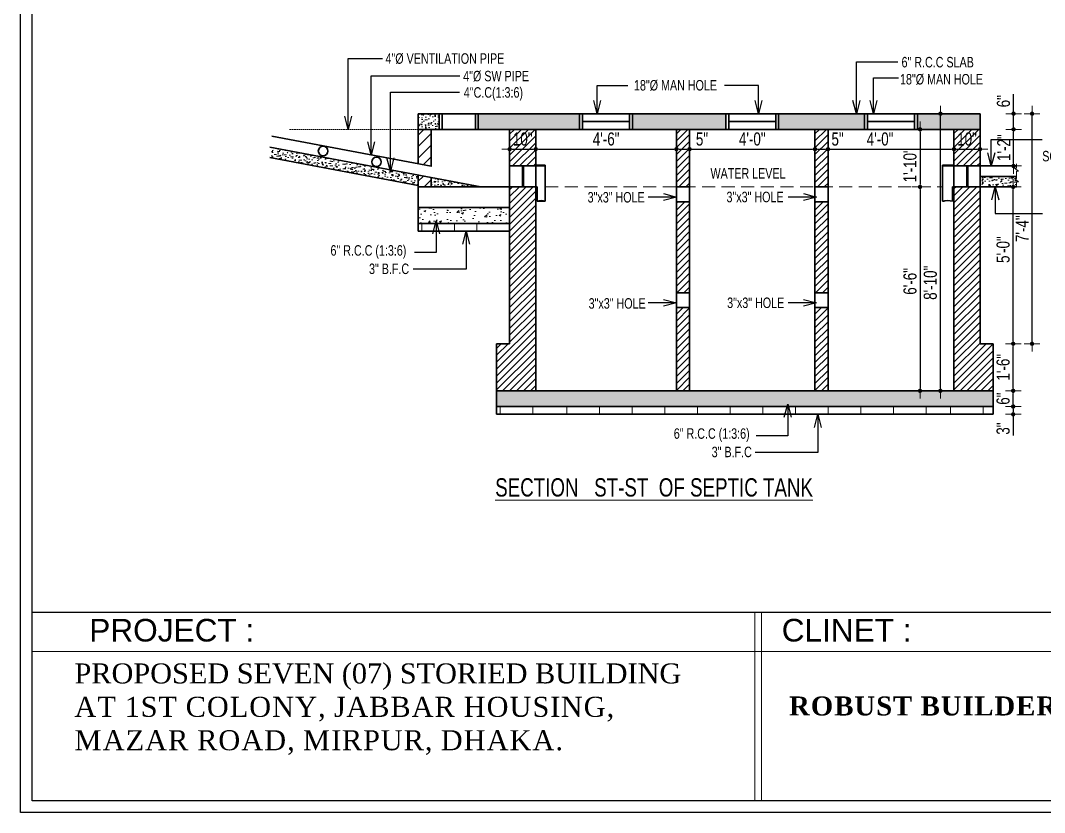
# Model space of a CAD drawing. Extents: x 52891 to 66536, y -48165 to -44533.
# Drawn here: x 65674.3 to 66066.1, y -46853 to -46550 of the extents above; entities that cross this region are included whole.
import ezdxf

# ---------------------------------------------------------------- set-up
doc = ezdxf.new("R2010")
doc.units = 0
doc.header["$MEASUREMENT"] = 0
doc.header["$PDMODE"] = 3
doc.linetypes.add('DASHED', pattern=[0.75, 0.5, -0.25])
doc.layers.get('DEFPOINTS').update_dxf_attribs({"lineweight": 13})
for name, color, linetype, lineweight in [('D', 9, 'DASHED', 13), ('DIM', 8, 'Continuous', 13), ('DIM-18', 163, 'Continuous', 18), ('FOOTING', 101, 'Continuous', 35), ('hatch', 252, 'Continuous', 13), ('Leader', 7, 'Continuous', 13), ('line', 7, 'Continuous', 15), ('TEXT', 7, 'Continuous', 13), ('Text1', 7, 'Continuous', 13), ('WALL', 7, 'Continuous', 30)]:
    doc.layers.add(name, color=color, linetype=linetype, lineweight=lineweight)
doc.layers.add('Layer1', color=174, linetype='Continuous')
doc.layers.add('SLAB OUT LINE', color=7, linetype='Continuous', lineweight=30, true_color=0x1414ff)
doc.styles.add('Arial', font='arial.ttf')
doc.styles.add('RS6', font='times.ttf')
doc.styles.get("Standard").update_dxf_attribs({"font": 'arial.ttf', "width": 0.6, "height": 6})
doc.styles.add('STYLE2', font='swisscl.ttf')
doc.styles.add('STYLE20', font='swisscl.ttf')
doc.dimstyles.new('Copy of 1_8', dxfattribs={"dimtxt": 6, "dimasz": 4, "dimexe": 0.18, "dimexo": 0.0625, "dimgap": 0.5, "dimtad": 0, "dimdec": 0, "dimrnd": 0.125, "dimzin": 3, "dimdsep": 46, "dimtxsty": 'RS6', "dimblk": 'D', "dimcen": 3, "dimse1": 1, "dimse2": 1, "dimclrt": 7, "dimadec": 0, "dimazin": 0, "dimtfac": 1, "dimtdec": 0, "dimtix": 1, "dimtmove": 0, "dimatfit": 3, "dimldrblk": 'OPEN90', "dimfxl": 1, "dimtvp": 0.75, "dimtolj": 1, "dimtzin": 0, "dimarcsym": 0})
doc.dimstyles.new('dim-01', dxfattribs={"dimtxt": 6, "dimasz": 2, "dimexe": 0.18, "dimexo": 0.0625, "dimgap": 0.5, "dimtad": 0, "dimdec": 1, "dimrnd": 0.125, "dimzin": 3, "dimdsep": 46, "dimlunit": 4, "dimtxsty": 'RS6', "dimblk": 'dim-01', "dimcen": 2, "dimse1": 1, "dimse2": 1, "dimclrt": 7, "dimadec": 0, "dimazin": 0, "dimtfac": 1, "dimtdec": 1, "dimtix": 1, "dimtmove": 0, "dimatfit": 3, "dimldrblk": 'dim-01', "dimfxl": 1, "dimtvp": 0.75, "dimtolj": 1, "dimtzin": 0, "dimarcsym": 0})
pattern_1 = [(45, (18735.2395, -47188.5749), (-1.325825215, 1.325825215), [])]

# ---------------------------------------------------------------- blocks, each defined once
blk = doc.blocks.new('dim-01')
at = {"layer": 'line', "linetype": 'Continuous'}
for p, q in [((-3, 0), (3, 0)), ((0, 3), (0, -3))]:
    blk.add_line(p, q, dxfattribs=at)
at = {"layer": 'line', "color": 6, "linetype": 'Continuous', "const_width": 0.825}
blk.add_lwpolyline([(-0.41, 0, 1), (0.41, 0, 1)], format="xyb", close=True, dxfattribs=at)
blk = doc.blocks.new('*D1955')
at = {"layer": 'DEFPOINTS', "color": 0}
for p in [(66041.48, -46585.63), (66061.35, -46585.63), (66046.48, -46673.63)]:
    blk.add_point(p, dxfattribs=at)
at = {"layer": 'DIM-18', "color": 0, "lineweight": -2}
blk.add_line((66061.35, -46672.63), (66061.35, -46586.63), dxfattribs=at)
for p, rotation in [((66061.35, -46585.63), 90), ((66061.35, -46673.63), 270)]:
    blk.add_blockref('dim-01', p, dxfattribs=dict(at, rotation=rotation))
at = {"layer": 'DIM-18', "color": 7, "insert": (66057.6, -46629.63), "char_height": 5, "attachment_point": 5, "rotation": 90, "style": 'STYLE20'}
blk.add_mtext('\\A1;7\'-4"', dxfattribs=at)
blk = doc.blocks.new('*D1956')
at = {"layer": 'DEFPOINTS', "color": 0}
for p in [(66046.48, -46673.63), (66054.14, -46673.63), (66054.14, -46691.63)]:
    blk.add_point(p, dxfattribs=at)
at = {"layer": 'DIM-18', "color": 0, "lineweight": -2}
blk.add_line((66054.14, -46690.63), (66054.14, -46674.63), dxfattribs=at)
for p, rotation in [((66054.14, -46673.63), 90), ((66054.14, -46691.63), 270)]:
    blk.add_blockref('dim-01', p, dxfattribs=dict(at, rotation=rotation))
at = {"layer": 'DIM-18', "color": 7, "insert": (66050.3, -46682.63), "char_height": 5, "attachment_point": 5, "rotation": 90, "style": 'STYLE20'}
blk.add_mtext('\\A1;1\'-6"', dxfattribs=at)
blk = doc.blocks.new('*D1957')
at = {"layer": 'DEFPOINTS', "color": 0}
for p in [(66046.48, -46691.63), (66054.14, -46691.63), (66046.48, -46697.64)]:
    blk.add_point(p, dxfattribs=at)
at = {"layer": 'DIM-18', "color": 0, "lineweight": -2}
blk.add_line((66054.14, -46696.64), (66054.14, -46692.63), dxfattribs=at)
for p, rotation in [((66054.14, -46691.63), 90), ((66054.14, -46697.64), 270)]:
    blk.add_blockref('dim-01', p, dxfattribs=dict(at, rotation=rotation))
at = {"layer": 'DIM-18', "color": 7, "insert": (66050.3, -46694.63), "char_height": 5, "attachment_point": 5, "rotation": 90, "style": 'STYLE20'}
blk.add_mtext('\\A1;6"', dxfattribs=at)
blk = doc.blocks.new('*D1958')
at = {"layer": 'DEFPOINTS', "color": 0}
for p in [(65871.48, -46599.18), (65861.48, -46602.63), (65871.48, -46602.63)]:
    blk.add_point(p, dxfattribs=at)
at = {"layer": 'DIM-18', "color": 0, "lineweight": -2}
blk.add_line((65862.48, -46599.18), (65870.48, -46599.18), dxfattribs=at)
at = {"layer": 'DIM-18', "color": 0, "lineweight": -2, "rotation": 180}
blk.add_blockref('dim-01', (65861.48, -46599.18), dxfattribs=at)
at = {"layer": 'DIM-18', "color": 0, "lineweight": -2}
blk.add_blockref('dim-01', (65871.48, -46599.18), dxfattribs=at)
at = {"layer": 'DIM-18', "color": 7, "insert": (65866.48, -46595.33), "char_height": 5, "attachment_point": 5, "style": 'STYLE20'}
blk.add_mtext('\\A1;10"', dxfattribs=at)
blk = doc.blocks.new('*D1959')
at = {"layer": 'DEFPOINTS', "color": 0}
for p in [(66041.48, -46591.63), (66054.28, -46591.63), (66041.48, -46605.63)]:
    blk.add_point(p, dxfattribs=at)
at = {"layer": 'DIM-18', "color": 0, "lineweight": -2}
blk.add_line((66054.28, -46604.63), (66054.28, -46592.63), dxfattribs=at)
for p, rotation in [((66054.28, -46591.63), 90), ((66054.28, -46605.63), 270)]:
    blk.add_blockref('dim-01', p, dxfattribs=dict(at, rotation=rotation))
at = {"layer": 'DIM-18', "color": 7, "insert": (66050.52, -46598.63), "char_height": 5, "attachment_point": 5, "rotation": 90, "style": 'STYLE20'}
blk.add_mtext('\\A1;1\'-2"', dxfattribs=at)
blk = doc.blocks.new('*D1960')
at = {"layer": 'DEFPOINTS', "color": 0}
for p in [(66046.48, -46613.63), (66054.14, -46613.63), (66041.48, -46673.63)]:
    blk.add_point(p, dxfattribs=at)
at = {"layer": 'DIM-18', "color": 0, "lineweight": -2}
blk.add_line((66054.14, -46672.63), (66054.14, -46614.63), dxfattribs=at)
for p, rotation in [((66054.14, -46613.63), 90), ((66054.14, -46673.63), 270)]:
    blk.add_blockref('dim-01', p, dxfattribs=dict(at, rotation=rotation))
at = {"layer": 'DIM-18', "color": 7, "insert": (66050.3, -46637.63), "char_height": 5, "attachment_point": 5, "rotation": 90, "style": 'STYLE20'}
blk.add_mtext('\\A1;5\'-0"', dxfattribs=at)
blk = doc.blocks.new('*D1961')
at = {"layer": 'DEFPOINTS', "color": 0}
for p in [(66041.48, -46585.63), (66054.28, -46585.63), (66041.48, -46591.63)]:
    blk.add_point(p, dxfattribs=at)
at = {"layer": 'DIM-18', "color": 0, "lineweight": -2}
for p, q in [((66054.28, -46585.63), (66054.28, -46578.21)), ((66054.28, -46590.63), (66054.28, -46586.63))]:
    blk.add_line(p, q, dxfattribs=at)
for p, rotation in [((66054.28, -46585.63), 90), ((66054.28, -46591.63), 270)]:
    blk.add_blockref('dim-01', p, dxfattribs=dict(at, rotation=rotation))
at = {"layer": 'DIM-18', "color": 7, "insert": (66050.44, -46580.85), "char_height": 5, "attachment_point": 5, "rotation": 90, "style": 'STYLE20'}
blk.add_mtext('\\A1;6"', dxfattribs=at)
blk = doc.blocks.new('*D1962')
at = {"layer": 'DEFPOINTS', "color": 0}
for p in [(66026.29, -46585.63), (66041.48, -46585.63), (66031.48, -46691.63)]:
    blk.add_point(p, dxfattribs=at)
at = {"layer": 'DIM-18', "color": 0, "lineweight": -2}
blk.add_line((66026.29, -46690.63), (66026.29, -46586.63), dxfattribs=at)
for p, rotation in [((66026.29, -46585.63), 90), ((66026.29, -46691.63), 270)]:
    blk.add_blockref('dim-01', p, dxfattribs=dict(at, rotation=rotation))
at = {"layer": 'DIM-18', "color": 7, "insert": (66022.44, -46650.3), "char_height": 5, "attachment_point": 5, "rotation": 90, "style": 'STYLE20'}
blk.add_mtext('\\A1;8\'-10"', dxfattribs=at)
blk = doc.blocks.new('*D1963')
at = {"layer": 'DEFPOINTS', "color": 0}
for p in [(65930.31, -46599.18), (65925.31, -46606.54), (65930.31, -46605.96)]:
    blk.add_point(p, dxfattribs=at)
at = {"layer": 'DIM-18', "color": 0, "lineweight": -2}
for p, q in [((65926.31, -46599.18), (65929.31, -46599.18)), ((65930.31, -46599.18), (65937.72, -46599.18))]:
    blk.add_line(p, q, dxfattribs=at)
at = {"layer": 'DIM-18', "color": 0, "lineweight": -2, "rotation": 180}
blk.add_blockref('dim-01', (65925.31, -46599.18), dxfattribs=at)
at = {"layer": 'DIM-18', "color": 0, "lineweight": -2}
blk.add_blockref('dim-01', (65930.31, -46599.18), dxfattribs=at)
at = {"layer": 'DIM-18', "color": 7, "insert": (65935.08, -46595.35), "char_height": 5, "attachment_point": 5, "style": 'STYLE20'}
blk.add_mtext('\\A1;5"', dxfattribs=at)
blk = doc.blocks.new('D')
at = {"layer": 'DIM'}
for q in [(0, 1.125), (-1.125, 0), (1.125, 0), (0, -1.125)]:
    blk.add_line((0, 0), q, dxfattribs=at)
at = {"layer": 'DIM', "color": 6, "const_width": 0.375}
blk.add_lwpolyline([(-0.1875, 0, 1), (0.1875, 0, 1)], format="xyb", close=True, dxfattribs=at)
blk = doc.blocks.new('*D1964')
at = {"layer": 'DEFPOINTS', "color": 0}
for p in [(65925.31, -46598.59), (65925.31, -46599.18), (65871.48, -46602.63)]:
    blk.add_point(p, dxfattribs=at)
at = {"layer": 'DIM-18', "color": 0, "lineweight": -2}
blk.add_line((65872.48, -46599.18), (65924.31, -46599.18), dxfattribs=at)
at = {"layer": 'DIM-18', "color": 0, "lineweight": -2, "rotation": 180}
blk.add_blockref('dim-01', (65871.48, -46599.18), dxfattribs=at)
at = {"layer": 'DIM-18', "color": 0, "lineweight": -2}
blk.add_blockref('dim-01', (65925.31, -46599.18), dxfattribs=at)
at = {"layer": 'DIM-18', "color": 7, "insert": (65898.4, -46595.33), "char_height": 5, "attachment_point": 5, "style": 'STYLE20'}
blk.add_mtext('\\A1;4\'-6"', dxfattribs=at)
blk = doc.blocks.new('*D1965')
at = {"layer": 'DEFPOINTS', "color": 0}
for p in [(65978.31, -46599.18), (65978.31, -46599.18), (65930.31, -46605.96)]:
    blk.add_point(p, dxfattribs=at)
at = {"layer": 'DIM-18', "color": 0, "lineweight": -2}
blk.add_line((65931.31, -46599.18), (65977.31, -46599.18), dxfattribs=at)
at = {"layer": 'DIM-18', "color": 0, "lineweight": -2, "rotation": 180}
blk.add_blockref('dim-01', (65930.31, -46599.18), dxfattribs=at)
at = {"layer": 'DIM-18', "color": 0, "lineweight": -2}
blk.add_blockref('dim-01', (65978.31, -46599.18), dxfattribs=at)
at = {"layer": 'DIM-18', "color": 7, "insert": (65954.31, -46595.33), "char_height": 5, "attachment_point": 5, "style": 'STYLE20'}
blk.add_mtext('\\A1;4\'-0"', dxfattribs=at)
blk = doc.blocks.new('*D1966')
at = {"layer": 'DEFPOINTS', "color": 0}
for p in [(65978.31, -46599.18), (65983.31, -46599.18), (65983.31, -46600.67)]:
    blk.add_point(p, dxfattribs=at)
at = {"layer": 'DIM-18', "color": 0, "lineweight": -2}
for p, q in [((65979.31, -46599.18), (65982.31, -46599.18)), ((65983.31, -46599.18), (65989.59, -46599.18))]:
    blk.add_line(p, q, dxfattribs=at)
at = {"layer": 'DIM-18', "color": 0, "lineweight": -2, "rotation": 180}
blk.add_blockref('dim-01', (65978.31, -46599.18), dxfattribs=at)
at = {"layer": 'DIM-18', "color": 0, "lineweight": -2}
blk.add_blockref('dim-01', (65983.31, -46599.18), dxfattribs=at)
at = {"layer": 'DIM-18', "color": 7, "insert": (65986.95, -46595.35), "char_height": 5, "attachment_point": 5, "style": 'STYLE20'}
blk.add_mtext('\\A1;5"', dxfattribs=at)
blk = doc.blocks.new('*D1967')
at = {"layer": 'DEFPOINTS', "color": 0}
for p in [(65983.31, -46600.67), (66031.48, -46599.18), (66031.48, -46599.18)]:
    blk.add_point(p, dxfattribs=at)
at = {"layer": 'DIM-18', "color": 0, "lineweight": -2}
blk.add_line((65984.31, -46599.18), (66030.48, -46599.18), dxfattribs=at)
at = {"layer": 'DIM-18', "color": 0, "lineweight": -2, "rotation": 180}
blk.add_blockref('dim-01', (65983.31, -46599.18), dxfattribs=at)
at = {"layer": 'DIM-18', "color": 0, "lineweight": -2}
blk.add_blockref('dim-01', (66031.48, -46599.18), dxfattribs=at)
at = {"layer": 'DIM-18', "color": 7, "insert": (66003.21, -46595.33), "char_height": 5, "attachment_point": 5, "style": 'STYLE20'}
blk.add_mtext('\\A1;4\'-0"', dxfattribs=at)
blk = doc.blocks.new('*D1968')
at = {"layer": 'DEFPOINTS', "color": 0}
for p in [(66031.48, -46599.18), (66041.48, -46599.18), (66041.48, -46599.63)]:
    blk.add_point(p, dxfattribs=at)
at = {"layer": 'DIM-18', "color": 0, "lineweight": -2}
blk.add_line((66032.48, -46599.18), (66040.48, -46599.18), dxfattribs=at)
at = {"layer": 'DIM-18', "color": 0, "lineweight": -2, "rotation": 180}
blk.add_blockref('dim-01', (66031.48, -46599.18), dxfattribs=at)
at = {"layer": 'DIM-18', "color": 0, "lineweight": -2}
blk.add_blockref('dim-01', (66041.48, -46599.18), dxfattribs=at)
at = {"layer": 'DIM-18', "color": 7, "insert": (66036.48, -46595.33), "char_height": 5, "attachment_point": 5, "style": 'STYLE20'}
blk.add_mtext('\\A1;10"', dxfattribs=at)
blk = doc.blocks.new('*D1969')
at = {"layer": 'DEFPOINTS', "color": 0}
for p in [(66046.48, -46697.63), (66054.14, -46697.63), (66046.48, -46700.63)]:
    blk.add_point(p, dxfattribs=at)
at = {"layer": 'DIM-18', "color": 0, "lineweight": -2}
for p, q in [((66054.14, -46698.63), (66054.14, -46699.63)), ((66054.14, -46700.63), (66054.14, -46708.72))]:
    blk.add_line(p, q, dxfattribs=at)
for p, rotation in [((66054.14, -46697.63), 90), ((66054.14, -46700.63), 270)]:
    blk.add_blockref('dim-01', p, dxfattribs=dict(at, rotation=rotation))
at = {"layer": 'DIM-18', "color": 7, "insert": (66050.3, -46706.09), "char_height": 5, "attachment_point": 5, "rotation": 90, "style": 'STYLE20'}
blk.add_mtext('\\A1;3"', dxfattribs=at)
blk = doc.blocks.new('*D1970')
at = {"layer": 'DEFPOINTS', "color": 0}
for p in [(66020.38, -46591.63), (66018.52, -46613.63), (66026.29, -46613.63)]:
    blk.add_point(p, dxfattribs=at)
at = {"layer": 'DIM-18', "color": 0, "lineweight": -2}
blk.add_line((66018.52, -46592.63), (66018.52, -46612.63), dxfattribs=at)
for p, rotation in [((66018.52, -46591.63), 90), ((66018.52, -46613.63), 270)]:
    blk.add_blockref('dim-01', p, dxfattribs=dict(at, rotation=rotation))
at = {"layer": 'DIM-18', "color": 7, "insert": (66014.68, -46605.36), "char_height": 5, "attachment_point": 5, "rotation": 90, "style": 'STYLE20'}
blk.add_mtext('\\A1;1\'-10"', dxfattribs=at)
blk = doc.blocks.new('*D1971')
at = {"layer": 'DEFPOINTS', "color": 0}
for p in [(66026.29, -46613.63), (66016.91, -46691.63), (66018.52, -46691.63)]:
    blk.add_point(p, dxfattribs=at)
at = {"layer": 'DIM-18', "color": 0, "lineweight": -2}
blk.add_line((66018.52, -46614.63), (66018.52, -46690.63), dxfattribs=at)
for p, rotation in [((66018.52, -46613.63), 90), ((66018.52, -46691.63), 270)]:
    blk.add_blockref('dim-01', p, dxfattribs=dict(at, rotation=rotation))
at = {"layer": 'DIM-18', "color": 7, "insert": (66014.68, -46649.78), "char_height": 5, "attachment_point": 5, "rotation": 90, "style": 'STYLE20'}
blk.add_mtext('\\A1;6\'-6"', dxfattribs=at)
blk = doc.blocks.new('L')
at = {"layer": 'Layer1', "color": 0}
blk.add_line((0, 65.62), (-777.86, 65.62), dxfattribs=at)
at = {"layer": 'Layer1', "color": 4}
blk.add_lwpolyline([(-781.98, 548.61), (4.12, 548.61), (4.12, -4.12), (-781.98, -4.12)], close=True, dxfattribs=at)
at = {"layer": 'Layer1', "color": 1}
blk.add_lwpolyline([(-777.86, 544.49), (0, 544.49), (0, 0), (-777.86, 0)], close=True, dxfattribs=at)
at = {"layer": 'TEXT', "color": 0}
for p, q in [((0, 65.62), (-777.86, 65.62)), ((-525.74, 0.31), (-525.74, 65.62)), ((-523.37, 0.31), (-523.37, 65.62)), ((-777.86, 52.07), (0, 52.07))]:
    blk.add_line(p, q, dxfattribs=at)
at = {"layer": 'TEXT', "color": 4, "lineweight": 13, "char_height": 7.894, "attachment_point": 1, "style": 'Arial'}
for s, insert in [('PROJECT :', (-757.98, 63.44)), ('CLINET :', (-516.31, 63.44))]:
    blk.add_mtext(s, dxfattribs=dict(at, insert=insert))
at = {"layer": 'TEXT', "color": 3, "lineweight": 13, "insert": (-513.76, 36.38), "char_height": 6.64, "width": 133.2452, "attachment_point": 1, "style": 'Arial'}
blk.add_mtext('\\pt139.4;{\\fTimes New Roman|b1|i0|c0|p18;\\T1.05;\\C5;ROBUST BUILDERS LTD.}', dxfattribs=at)
at = {"layer": 'WALL', "color": 4, "linetype": 'ByBlock', "lineweight": 25, "insert": (-763.12, 47.91), "char_height": 6.9904, "width": 217.6986, "attachment_point": 1}
blk.add_mtext('{\\fTimes New Roman|b0|i0|c0|p18;\\W1;\\C144;PROPOSED SEVEN (07) STORIED BUILDING\\P\\T1.05;AT 1ST COLONY, JABBAR HOUSING, MAZAR ROAD, MIRPUR, DHAKA.}', dxfattribs=at)

msp = doc.modelspace()

# ---------------------------------------------------------------- hatches: boundary and pattern name
at = {"layer": 'hatch'}
h = msp.add_hatch(dxfattribs=at)
h.set_pattern_fill('AR-CONC', color=256, scale=0.5, style=0)
h.set_pattern_definition([(130, (65751.8568, -40594.7408), (-3.5863009, -0.3137607), [0.375, -4.125]), (185, (65751.857, -40594.741), (0.6937567, 3.7609607), [0.3, -3.3]), (79.5486, (65751.558, -40594.767), (-2.892547, 3.4471977), [0.318701, -3.5057106]), (133.8158, (65751.857, -40593.741), (-5.3362052, -0.827595), [0.5625, -6.1875]), (83.3644, (65751.412, -40593.81), (-4.6733135, 4.8705894), [0.4780514, -5.258565]), (188.8158, (65751.857, -40593.741), (-4.6733097, 4.870593), [0.45, -4.95]), (159, (65751.3568, -40593.9908), (-2.9845353, -2.0130945), [0.375, -4.125]), (214, (65751.357, -40593.991), (-1.2165767, 3.6257502), [0.3, -3.3]), (108.5486, (65751.108, -40594.1586), (-4.2011131, 1.6126525), [0.318701, -3.5057106]), (142.5, (65751.8568, -40594.7408), (-0.06079928, 1.66446927), [0, -3.26, 0, -3.35, 0, -3.3125]), (172.5, (65751.8568, -40594.7408), (-1.3153477, 1.97205856), [0, -1.91, 0, -3.185, 0, -1.2625]), (212.5, (65752.9718, -40594.7408), (-2.66911218, -0.11277436), [0, -1.25, 0, -3.9, 0, -5.175]), (222.5, (65753.4718, -40594.7408), (-2.91593085, 0.5005249), [0, -1.625, 0, -2.59, 0, -3.675])])
h.paths.add_polyline_path([(65826.48, -46585.63), (65834.49, -46585.63), (65834.49, -46591.63), (65826.48, -46591.63)])
h = msp.add_hatch(dxfattribs=at)
h.set_pattern_fill('AR-CONC', color=256, scale=0.5, style=0)
h.set_pattern_definition([(50, (18735.2395, -47188.575), (3.58630091, -0.31376067), [0.375, -4.125]), (355, (18735.2395, -47188.575), (-0.69375667, 3.76096067), [0.3, -3.3]), (100.4514, (18735.5383, -47188.601), (2.8925469, 3.4471977), [0.31870095, -3.50571056]), (46.1842, (18735.2395, -47187.575), (5.33620524, -0.82759507), [0.5625, -6.1875]), (96.6356, (18735.684, -47187.644), (4.6733135, 4.87058935), [0.47805144, -5.258565]), (351.1842, (18735.2395, -47187.575), (4.6733097, 4.870593), [0.45, -4.95]), (21, (18735.7395, -47187.825), (2.98453526, -2.01309445), [0.375, -4.125]), (326, (18735.7395, -47187.825), (1.21657666, 3.62575023), [0.3, -3.3]), (71.4514, (18735.9882, -47187.9926), (4.20111314, 1.61265248), [0.31870095, -3.50571056]), (37.5, (18735.2395, -47188.5749), (0.060799277, 1.66446927), [0, -3.26, 0, -3.35, 0, -3.3125]), (7.5, (18735.2395, -47188.5749), (1.31534769, 1.97205856), [0, -1.91, 0, -3.185, 0, -1.2625]), (327.5, (18734.1245, -47188.5749), (2.66911218, -0.11277436), [0, -1.25, 0, -3.9, 0, -5.175]), (317.5, (18733.6245, -47188.5749), (2.91593085, 0.50052491), [0, -1.625, 0, -2.59, 0, -3.675])])
h.paths.add_polyline_path([(65849.49, -46585.63), (65849.49, -46591.63), (65888.24, -46591.63), (65888.24, -46585.63)])
h.paths.add_polyline_path([(65944.16, -46591.63), (65944.16, -46585.63), (65908.49, -46585.63), (65908.49, -46591.63)])
h.paths.add_polyline_path([(65997.24, -46591.63), (65997.24, -46585.63), (65964.41, -46585.63), (65964.41, -46591.63)])
h.paths.add_polyline_path([(66041.48, -46591.63), (66041.48, -46585.63), (66017.49, -46585.63), (66017.49, -46591.63)])
h = msp.add_hatch(dxfattribs=at)
h.set_pattern_fill('ANSI31', color=256, scale=25, style=0)
h.set_pattern_definition([(45, (60411.039, -46493.825), (-2.2097087, 2.2097087), [])])
h.paths.add_polyline_path([(65826.48, -46604.72), (65831.48, -46605.66), (65831.48, -46591.63), (65826.48, -46591.63)])
h.paths.add_polyline_path([(65826.48, -46613.63), (65831.48, -46613.63), (65831.48, -46610.04), (65826.48, -46609.1)])
h = msp.add_hatch(dxfattribs=at)
h.set_pattern_fill('ANSI31', color=256, scale=15, style=0)
h.set_pattern_definition(pattern_1)
h.paths.add_polyline_path([(65861.48, -46591.63), (65871.48, -46591.63), (65871.48, -46605.63), (65861.48, -46605.63)])
h.paths.add_polyline_path([(65869.94, -46593.8), (65863.02, -46593.8), (65863.02, -46598.36), (65869.94, -46598.36)], flags=24)
h = msp.add_hatch(dxfattribs=at)
h.set_pattern_fill('ANSI31', color=256, scale=15, style=0)
h.set_pattern_definition(pattern_1)
h.paths.add_polyline_path([(65930.31, -46591.63), (65925.31, -46591.63), (65925.31, -46613.63), (65930.31, -46613.63)])
h = msp.add_hatch(dxfattribs=at)
h.set_pattern_fill('ANSI31', color=256, scale=15, style=0)
h.set_pattern_definition(pattern_1)
h.paths.add_polyline_path([(65983.31, -46613.63), (65978.31, -46613.63), (65978.31, -46591.63), (65983.31, -46591.63)])
h = msp.add_hatch(dxfattribs=at)
h.set_pattern_fill('ANSI31', color=256, scale=15, style=0)
h.set_pattern_definition(pattern_1)
h.paths.add_polyline_path([(66031.48, -46591.63), (66041.48, -46591.63), (66041.48, -46605.63), (66031.48, -46605.63)])
h = msp.add_hatch(dxfattribs=at)
h.set_pattern_fill('AR-CONC', color=256, scale=0.5, style=0)
h.set_pattern_definition([(50, (60411.039, -46493.8248), (3.5863009, -0.3137607), [0.375, -4.125]), (355, (60411.039, -46493.825), (-0.6937567, 3.7609607), [0.3, -3.3]), (100.4514, (60411.338, -46493.851), (2.892547, 3.4471977), [0.318701, -3.5057106]), (46.1842, (60411.039, -46492.825), (5.3362052, -0.827595), [0.5625, -6.1875]), (96.6356, (60411.4837, -46492.894), (4.6733135, 4.8705894), [0.4780514, -5.258565]), (351.1842, (60411.039, -46492.825), (4.67331, 4.870593), [0.45, -4.95]), (21, (60411.539, -46493.0748), (2.9845353, -2.0130945), [0.375, -4.125]), (326, (60411.539, -46493.075), (1.2165767, 3.6257502), [0.3, -3.3]), (71.4514, (60411.7878, -46493.2426), (4.2011131, 1.6126525), [0.318701, -3.5057106]), (37.5, (60411.039, -46493.8248), (0.06079928, 1.66446927), [0, -3.26, 0, -3.35, 0, -3.3125]), (7.5, (60411.039, -46493.8248), (1.3153477, 1.97205856), [0, -1.91, 0, -3.185, 0, -1.2625]), (327.5, (60409.924, -46493.8248), (2.66911218, -0.11277436), [0, -1.25, 0, -3.9, 0, -5.175]), (317.5, (60409.424, -46493.8248), (2.9159308, 0.5005249), [0, -1.625, 0, -2.59, 0, -3.675])])
h.paths.add_polyline_path([(65850.48, -46613.63), (65831.48, -46610.04), (65831.48, -46613.63)])
h.paths.add_polyline_path([(65826.48, -46613.1), (65826.48, -46609.1), (65770.49, -46598.54), (65769.76, -46602.41)])
h = msp.add_hatch(dxfattribs=at)
h.set_pattern_fill('AR-CONC', color=256, scale=0.5, style=0)
h.set_pattern_definition([(50, (60474.039, -46493.8248), (3.5863009, -0.3137607), [0.375, -4.125]), (355, (60474.039, -46493.825), (-0.6937567, 3.7609607), [0.3, -3.3]), (100.4514, (60474.338, -46493.851), (2.892547, 3.4471977), [0.318701, -3.5057106]), (46.1842, (60474.039, -46492.825), (5.3362052, -0.827595), [0.5625, -6.1875]), (96.6356, (60474.4837, -46492.894), (4.6733135, 4.8705894), [0.4780514, -5.258565]), (351.1842, (60474.039, -46492.825), (4.6733097, 4.870593), [0.45, -4.95]), (21, (60474.539, -46493.0748), (2.9845353, -2.0130945), [0.375, -4.125]), (326, (60474.539, -46493.075), (1.2165767, 3.6257502), [0.3, -3.3]), (71.4514, (60474.7878, -46493.2426), (4.2011131, 1.6126525), [0.318701, -3.5057106]), (37.5, (60474.039, -46493.8248), (0.06079928, 1.66446927), [0, -3.26, 0, -3.35, 0, -3.3125]), (7.5, (60474.039, -46493.8248), (1.3153477, 1.97205856), [0, -1.91, 0, -3.185, 0, -1.2625]), (327.5, (60472.924, -46493.8248), (2.66911218, -0.11277436), [0, -1.25, 0, -3.9, 0, -5.175]), (317.5, (60472.424, -46493.8248), (2.9159308, 0.5005249), [0, -1.625, 0, -2.59, 0, -3.675])])
h.paths.add_polyline_path([(66041.48, -46609.63), (66041.48, -46613.63), (66046.48, -46613.63), (66055.39, -46613.63), (66055.39, -46609.63)])
h = msp.add_hatch(dxfattribs=at)
h.set_pattern_fill('ANSI31', color=256, scale=15, style=0)
h.set_pattern_definition(pattern_1)
h.paths.add_polyline_path([(65871.48, -46613.63), (65861.48, -46613.63), (65861.48, -46673.63), (65856.48, -46673.63), (65856.48, -46691.63), (65871.48, -46691.63)])
h = msp.add_hatch(dxfattribs=at)
h.set_pattern_fill('ANSI31', color=256, scale=15, style=0)
h.set_pattern_definition(pattern_1)
h.paths.add_polyline_path([(66041.48, -46613.63), (66031.48, -46613.63), (66031.48, -46691.63), (66046.48, -46691.63), (66046.48, -46673.63), (66041.48, -46673.63)])
h = msp.add_hatch(dxfattribs=at)
h.set_pattern_fill('ANSI31', color=256, scale=15, style=0)
h.set_pattern_definition(pattern_1)
h.paths.add_polyline_path([(65925.31, -46619.33), (65930.31, -46619.33), (65930.31, -46654.1), (65925.31, -46654.1)])
h = msp.add_hatch(dxfattribs=at)
h.set_pattern_fill('ANSI31', color=256, scale=15, style=0)
h.set_pattern_definition(pattern_1)
h.paths.add_polyline_path([(65978.31, -46619.33), (65983.31, -46619.33), (65983.31, -46654.1), (65978.31, -46654.1)])
h = msp.add_hatch(dxfattribs=at)
h.set_pattern_fill('AR-CONC', color=256, style=0)
h.set_pattern_definition([(50, (66199.122, -40783.44), (7.172602, -0.6275213), [0.75, -8.25]), (355, (66199.122, -40783.44), (-1.387513, 7.521921), [0.6, -6.6]), (100.4514, (66199.72, -40783.492), (5.785094, 6.8943954), [0.637402, -7.011421]), (46.1842, (66199.122, -40781.44), (10.67241, -1.65519), [1.125, -12.375]), (96.6356, (66200.011, -40781.578), (9.346627, 9.741179), [0.956103, -10.51713]), (351.1842, (66199.122, -40781.44), (9.34662, 9.741186), [0.9, -9.9]), (21, (66200.122, -40781.94), (5.9690705, -4.026189), [0.75, -8.25]), (326, (66200.122, -40781.94), (2.433153, 7.2515), [0.6, -6.6]), (71.4514, (66200.6195, -40782.2755), (8.402226, 3.225305), [0.637402, -7.011421]), (37.5, (66199.122, -40783.44), (0.1215986, 3.3289385), [0, -6.52, 0, -6.7, 0, -6.625]), (7.5, (66199.122, -40783.44), (2.6306954, 3.9441171), [0, -3.82, 0, -6.37, 0, -2.525]), (327.5, (66196.892, -40783.44), (5.3382244, -0.2255487), [0, -2.5, 0, -7.8, 0, -10.35]), (317.5, (66195.892, -40783.44), (5.8318617, 1.00105), [0, -3.25, 0, -5.18, 0, -7.35])])
h.paths.add_polyline_path([(65861.48, -46627.57), (65861.48, -46621.57), (65826.48, -46621.57), (65826.48, -46627.57)])
h = msp.add_hatch(dxfattribs=at)
h.set_pattern_fill('LINE', color=256, scale=100, angle=90, style=0)
h.set_pattern_definition([(90, (65715.374, -40550.683), (12.5, 8e-16), [])])
h.paths.add_polyline_path([(65826.48, -46627.57), (65826.48, -46630.57), (65840.8, -46630.57), (65840.8, -46627.57)])
h = msp.add_hatch(dxfattribs=at)
h.set_pattern_fill('LINE', color=256, scale=100, angle=90, style=0)
h.set_pattern_definition([(90, (65736.47, -40550.683), (12.5, 8e-16), [])])
h.paths.add_polyline_path([(65847.58, -46627.57), (65847.58, -46630.57), (65861.9, -46630.57), (65861.9, -46627.57)])
h = msp.add_hatch(dxfattribs=at)
h.set_pattern_fill('ANSI31', color=256, scale=15, style=0)
h.set_pattern_definition([(45, (18735.2395, -47188.6121), (-1.325825215, 1.325825215), [])])
h.paths.add_polyline_path([(65925.31, -46659.83), (65930.31, -46659.83), (65930.31, -46691.67), (65925.31, -46691.67)])
h = msp.add_hatch(dxfattribs=at)
h.set_pattern_fill('ANSI31', color=256, scale=15, style=0)
h.set_pattern_definition([(45, (18735.2395, -47188.5807), (-1.325825215, 1.325825215), [])])
h.paths.add_polyline_path([(65983.31, -46691.63), (65978.31, -46691.63), (65978.31, -46659.8), (65983.31, -46659.8)])
h = msp.add_hatch(dxfattribs=at)
h.set_pattern_fill('AR-CONC', color=256, style=0)
h.set_pattern_definition([(50, (66229.122, -40853.498), (7.172602, -0.6275213), [0.75, -8.25]), (355, (66229.122, -40853.498), (-1.387513, 7.521921), [0.6, -6.6]), (100.4514, (66229.72, -40853.55), (5.785094, 6.8943954), [0.637402, -7.011421]), (46.1842, (66229.122, -40851.498), (10.67241, -1.65519), [1.125, -12.375]), (96.6356, (66230.011, -40851.636), (9.346627, 9.741179), [0.956103, -10.51713]), (351.1842, (66229.122, -40851.498), (9.34662, 9.741186), [0.9, -9.9]), (21, (66230.122, -40851.998), (5.9690705, -4.026189), [0.75, -8.25]), (326, (66230.122, -40851.998), (2.433153, 7.2515), [0.6, -6.6]), (71.4514, (66230.6195, -40852.3335), (8.402226, 3.225305), [0.637402, -7.011421]), (37.5, (66229.122, -40853.498), (0.1215986, 3.3289385), [0, -6.52, 0, -6.7, 0, -6.625]), (7.5, (66229.122, -40853.498), (2.6306954, 3.9441171), [0, -3.82, 0, -6.37, 0, -2.525]), (327.5, (66226.892, -40853.498), (5.3382244, -0.2255487), [0, -2.5, 0, -7.8, 0, -10.35]), (317.5, (66225.892, -40853.498), (5.8318617, 1.00105), [0, -3.25, 0, -5.18, 0, -7.35])])
h.paths.add_polyline_path([(66046.48, -46697.63), (66046.48, -46691.63), (65856.48, -46691.63), (65856.48, -46697.63)])
h = msp.add_hatch(dxfattribs=at)
h.set_pattern_fill('LINE', color=256, scale=100, angle=90, style=0)
h.set_pattern_definition([(90, (65745.374, -40620.741), (12.5, 8e-16), [])])
h.paths.add_polyline_path([(65856.48, -46697.63), (65856.48, -46700.63), (65870.8, -46700.63), (65870.8, -46697.63)])
h = msp.add_hatch(dxfattribs=at)
h.set_pattern_fill('LINE', color=256, scale=100, angle=90, style=0)
h.set_pattern_definition([(90, (60445.872, -46519.825), (-12.5, 8e-16), [])])
h.paths.add_polyline_path([(65877.31, -46697.63), (65877.31, -46700.63), (66026.31, -46700.63), (66026.31, -46697.63)])
h = msp.add_hatch(dxfattribs=at)
h.set_pattern_fill('LINE', color=256, scale=100, angle=90, style=0)
h.set_pattern_definition([(90, (71605.112, -46519.825), (12.5, 8e-16), [])])
h.paths.add_polyline_path([(66046.48, -46700.63), (66046.48, -46697.63), (66024.67, -46697.63), (66024.67, -46700.63)])

# ---------------------------------------------------------------- linework, layer by layer
at = {"layer": 'D'}
msp.add_line((65826.48, -46591.63), (65777.3, -46591.63), dxfattribs=at)
at = {"layer": 'D', "ltscale": 10}
msp.add_line((65875.09, -46613.63), (66027.12, -46613.63), dxfattribs=at)
at = {"layer": 'DIM'}
for p, q in [((66055.39, -46606.43), (66055.39, -46604.82)), ((66054.6, -46606.43), (66056.21, -46607.66)), ((66055.39, -46606.43), (66054.6, -46606.43)), ((66055.39, -46607.66), (66056.21, -46607.66)), ((66055.39, -46609.63), (66055.39, -46607.66)), ((66055.39, -46610.43), (66055.39, -46608.82)), ((66054.6, -46610.43), (66056.21, -46611.66)), ((66055.39, -46610.43), (66054.6, -46610.43)), ((66055.39, -46611.66), (66056.21, -46611.66)), ((66055.39, -46613.63), (66055.39, -46611.66))]:
    msp.add_line(p, q, dxfattribs=at)
at = {"layer": 'FOOTING'}
for p, q in [((65826.48, -46585.63), (66041.48, -46585.63)), ((65826.48, -46604.72), (65826.48, -46585.63)), ((65834.49, -46591.63), (65834.49, -46585.63)), ((65835.64, -46591.63), (65835.64, -46585.63)), ((65848.39, -46591.63), (65848.39, -46585.63)), ((65849.49, -46591.63), (65849.49, -46585.63)), ((65888.24, -46591.63), (65888.24, -46585.63)), ((65889.4, -46591.63), (65889.4, -46585.63)), ((65907.4, -46591.63), (65907.4, -46585.63)), ((65908.49, -46591.63), (65908.49, -46585.63)), ((65944.16, -46591.63), (65944.16, -46585.63)), ((65945.31, -46591.63), (65945.31, -46585.63)), ((65963.31, -46591.63), (65963.31, -46585.63)), ((65964.41, -46591.63), (65964.41, -46585.63)), ((65997.24, -46591.63), (65997.24, -46585.63)), ((65998.4, -46591.63), (65998.4, -46585.63)), ((66016.4, -46591.63), (66016.4, -46585.63)), ((66017.49, -46591.63), (66017.49, -46585.63)), ((66041.48, -46613.63), (66041.48, -46585.63)), ((65826.48, -46591.63), (66041.48, -46591.63)), ((65831.48, -46605.78), (65831.48, -46591.63)), ((65861.48, -46613.63), (65861.48, -46591.63)), ((65871.48, -46613.63), (65871.48, -46591.63)), ((65925.31, -46691.63), (65925.31, -46591.63)), ((65930.31, -46691.63), (65930.31, -46591.63)), ((65978.31, -46691.63), (65978.31, -46591.63)), ((65983.31, -46691.63), (65983.31, -46591.63)), ((66031.48, -46691.63), (66031.48, -46591.63)), ((66041.48, -46673.63), (66041.48, -46591.63)), ((65770.49, -46594.16), (65831.48, -46605.66)), ((65769.69, -46598.39), (65850.48, -46613.63)), ((65769.76, -46602.41), (65826.48, -46613.1)), ((65826.48, -46613.63), (65826.48, -46609.1)), ((65871.48, -46605.63), (65861.48, -46605.63)), ((65866.36, -46605.63), (65866.36, -46613.63)), ((65866.8, -46605.63), (65866.8, -46613.63)), ((66031.48, -46605.63), (66041.48, -46605.63)), ((66036.36, -46605.63), (66036.36, -46613.63)), ((66036.8, -46605.63), (66036.8, -46613.63)), ((66041.48, -46605.63), (66055.39, -46605.63)), ((65831.48, -46613.63), (65831.48, -46610.04)), ((66041.48, -46609.63), (66055.39, -46609.63)), ((65850.48, -46613.63), (65826.48, -46613.63)), ((65850.48, -46613.63), (65871.48, -46613.63)), ((65861.48, -46673.63), (65861.48, -46613.63)), ((65871.48, -46691.63), (65871.48, -46613.63)), ((65925.31, -46613.63), (65930.31, -46613.63)), ((65978.31, -46613.63), (65983.31, -46613.63)), ((66031.48, -46613.63), (66041.48, -46613.63)), ((66046.48, -46613.63), (66041.48, -46613.63)), ((66046.48, -46613.63), (66055.39, -46613.63)), ((65925.31, -46619.33), (65930.31, -46619.33)), ((65978.31, -46619.33), (65983.31, -46619.33)), ((65826.48, -46621.57), (65861.48, -46621.57)), ((65826.48, -46627.57), (65861.48, -46627.57)), ((65826.48, -46630.57), (65861.48, -46630.57)), ((65925.31, -46654.1), (65930.31, -46654.1)), ((65978.31, -46654.1), (65983.31, -46654.1)), ((65925.31, -46659.8), (65930.31, -46659.8)), ((65978.31, -46659.8), (65983.31, -46659.8)), ((65856.48, -46673.63), (65861.48, -46673.63)), ((65856.48, -46673.63), (65856.48, -46691.63)), ((66041.48, -46673.63), (66046.48, -46673.63)), ((66046.48, -46691.63), (66046.48, -46673.63)), ((65856.48, -46691.63), (66046.48, -46691.63)), ((65856.48, -46691.63), (65856.48, -46700.63)), ((66046.48, -46691.63), (66046.48, -46700.63)), ((65856.48, -46697.63), (66046.48, -46697.63)), ((65856.48, -46700.63), (66046.48, -46700.63))]:
    msp.add_line(p, q, dxfattribs=at)
for centre in [(65790.09, -46599.9), (65810.54, -46604.07)]:
    msp.add_circle(centre, 1.81, dxfattribs=at)
at = {"layer": 'SLAB OUT LINE', "ltscale": 5}
for p, q in [((65889.4, -46588.63), (65907.4, -46588.63)), ((65945.31, -46588.63), (65963.31, -46588.63)), ((65998.4, -46588.63), (66016.4, -46588.63)), ((65826.48, -46613.63), (65826.48, -46630.57)), ((65826.48, -46621.57), (65861.48, -46621.57)), ((65826.48, -46630.57), (65861.48, -46630.57))]:
    msp.add_line(p, q, dxfattribs=at)
at = {"layer": 'WALL'}
for p, q in [((65871.48, -46605.26), (65875.09, -46605.26)), ((65875.09, -46619.12), (65875.09, -46605.26)), ((66027.12, -46619.12), (66027.12, -46605.26)), ((66031.48, -46605.26), (66027.12, -46605.26)), ((65871.48, -46605.63), (65875.09, -46605.63)), ((66031.48, -46605.63), (66027.12, -46605.63)), ((65871.98, -46613.63), (65871.48, -46613.63)), ((65871.98, -46619.12), (65871.98, -46613.63)), ((66030.98, -46613.63), (66031.48, -46613.63)), ((66030.98, -46619.12), (66030.98, -46613.63))]:
    msp.add_line(p, q, dxfattribs=at)
for centre, radius, start, end in [((65873.53, -46624.18), 5.29, 72.8928, 107.1072), ((65873.53, -46796.45), 177.34, 89.4971, 90.5029), ((66029.05, -46626.97), 8.08, 76.1776, 103.8224), ((66027.31, -46617.67), 1.47, 262.3784, 298.7727)]:
    msp.add_arc(centre, radius, start, end, dxfattribs=at)

# ---------------------------------------------------------------- block references
at = {"layer": 'WALL', "xscale": 1.096329140797025, "yscale": 1.096329140797025, "zscale": 1.096329140792196}
msp.add_blockref('L', (66531.63, -46848.44), dxfattribs=at)

# ---------------------------------------------------------------- texts
at = {"layer": 'TEXT', "style": 'STYLE20'}
for s, p in [('4"%%C VENTILATION PIPE', (65813.99, -46566.52)), ('6" R.C.C SLAB', (66011.43, -46567.91)), ('4"%%C SW PIPE', (65843.72, -46573.23)), ('18"%%C MAN HOLE', (65909.06, -46576.75)), ('18"%%C MAN HOLE', (66010.85, -46574.44)), ('4"C.C(1:3:6)', (65843.95, -46579.49)), ('SOAK WELL/DRAIN', (66065.27, -46603.86)), ('WATER LEVEL', (65938.33, -46610.45)), ('3"x3" HOLE', (65891.33, -46619.59)), ('3"x3" HOLE', (65944.46, -46619.49)), ('6" R.C.C (1:3:6)', (65792.94, -46639.93)), ('3" B.F.C', (65807.68, -46646.96)), ('3"x3" HOLE', (65891.71, -46660.2)), ('3"x3" HOLE', (65944.71, -46659.96)), ('6" R.C.C (1:3:6)', (65924.29, -46709.98)), ('3" B.F.C', (65938.79, -46717.02))]:
    msp.add_text(s, height=4, dxfattribs=at).set_placement(p)
at = {"layer": 'Text1', "style": 'STYLE2'}
msp.add_text(' %%USECTION   ST-ST  OF SEPTIC TANK', height=7, dxfattribs=at).set_placement((65853.95, -46732.08))

# ---------------------------------------------------------------- dimensions: what is measured, and where the dimension line sits
at = {"layer": 'DIM-18'}
dim = msp.add_linear_dim(base=(66054.28, -46585.63), p1=(66041.48, -46591.63), p2=(66041.48, -46585.63), angle=90, text='6"', dimstyle='dim-01', override={"dimtxt": 5, "dimasz": 1, "dimtxsty": 'STYLE20', "dimtix": 0}, dxfattribs=at)
dim.commit()
dim.dimension.update_dxf_attribs({"geometry": '*D1961', "text_midpoint": (66054.28, -46580.85), "dimtype": 160})
for base, p1, p2, picture, middle in [((66026.29, -46585.63), (66031.48, -46691.63), (66041.48, -46585.63), '*D1962', (66026.29, -46650.3)), ((66018.52, -46613.63), (66020.38, -46591.63), (66026.29, -46613.63), '*D1970', (66018.52, -46605.36)), ((66018.52, -46691.63), (66026.29, -46613.63), (66016.91, -46691.63), '*D1971', (66018.52, -46649.78)), ((66054.14, -46613.63), (66041.48, -46673.63), (66046.48, -46613.63), '*D1960', (66054.14, -46637.63)), ((66054.14, -46673.63), (66054.14, -46691.63), (66046.48, -46673.63), '*D1956', (66054.14, -46682.63)), ((66054.14, -46691.63), (66046.48, -46697.64), (66046.48, -46691.63), '*D1957', (66054.14, -46694.63)), ((66054.14, -46697.63), (66046.48, -46700.63), (66046.48, -46697.63), '*D1969', (66054.14, -46706.09))]:
    dim = msp.add_linear_dim(base=base, p1=p1, p2=p2, angle=90, dimstyle='dim-01', override={"dimtxt": 5, "dimasz": 1, "dimtxsty": 'STYLE20', "dimtix": 0}, dxfattribs=at)
    dim.commit()
    dim.dimension.update_dxf_attribs({"geometry": picture, "text_midpoint": middle, "dimtype": 160})
for base, p1, p2, picture, middle in [((66061.35, -46585.63), (66046.48, -46673.63), (66041.48, -46585.63), '*D1955', (66057.6, -46629.63)), ((66054.28, -46591.63), (66041.48, -46605.63), (66041.48, -46591.63), '*D1959', (66050.52, -46598.63))]:
    dim = msp.add_linear_dim(base=base, p1=p1, p2=p2, angle=90, dimstyle='dim-01', override={"dimtxt": 5, "dimasz": 1, "dimtxsty": 'STYLE20', "dimtix": 0}, dxfattribs=at)
    dim.commit()
    dim.dimension.update_dxf_attribs({"geometry": picture, "text_midpoint": middle})
for base, p1, p2, picture, middle in [((65871.48, -46599.18), (65861.48, -46602.63), (65871.48, -46602.63), '*D1958', (65866.48, -46599.18)), ((65930.31, -46599.18), (65925.31, -46606.54), (65930.31, -46605.96), '*D1963', (65935.08, -46599.18)), ((66031.48, -46599.18), (65983.31, -46600.67), (66031.48, -46599.18), '*D1967', (66003.21, -46599.18)), ((66041.48, -46599.18), (66031.48, -46599.18), (66041.48, -46599.63), '*D1968', (66036.48, -46599.18))]:
    dim = msp.add_linear_dim(base=base, p1=p1, p2=p2, dimstyle='dim-01', override={"dimtxt": 5, "dimasz": 1, "dimtxsty": 'STYLE20', "dimtix": 0}, dxfattribs=at)
    dim.commit()
    dim.dimension.update_dxf_attribs({"geometry": picture, "text_midpoint": middle, "dimtype": 160})
for base, p1, p2, picture, middle in [((65925.31, -46599.18), (65871.48, -46602.63), (65925.31, -46598.59), '*D1964', (65898.4, -46595.33)), ((65978.31, -46599.18), (65930.31, -46605.96), (65978.31, -46599.18), '*D1965', (65954.31, -46595.33)), ((65983.31, -46599.18), (65978.31, -46599.18), (65983.31, -46600.67), '*D1966', (65986.95, -46595.35))]:
    dim = msp.add_linear_dim(base=base, p1=p1, p2=p2, dimstyle='dim-01', override={"dimtxt": 5, "dimasz": 1, "dimtxsty": 'STYLE20', "dimtix": 0}, dxfattribs=at)
    dim.commit()
    dim.dimension.update_dxf_attribs({"geometry": picture, "text_midpoint": middle})

# ---------------------------------------------------------------- leaders
at = {"layer": 'Leader', "ltscale": 2}
for points in [[(65799.7, -46591.63), (65799.7, -46564.56), (65812.83, -46564.56)], [(65994.13, -46585.63), (65994.13, -46565.75), (66009.96, -46565.75)], [(65808.52, -46601.41), (65808.52, -46571.13), (65842.38, -46571.13)], [(66000.73, -46585.63), (66000.73, -46571.89), (66010.22, -46571.89)], [(65815.85, -46607.57), (65815.85, -46577.39), (65842.29, -46577.39)], [(65894.99, -46585.63), (65894.99, -46574.87), (65906.76, -46574.87)], [(65956.74, -46585.63), (65956.74, -46574.87), (65943.65, -46574.87)], [(66045.77, -46605.63), (66045.77, -46595.48), (66065.17, -46595.48)], [(65925.31, -46617.5), (65914.45, -46617.5)], [(65978.95, -46617.5), (65968.08, -46617.5)], [(66047.3, -46613.63), (66047.3, -46623.77), (66065.34, -46623.77)], [(65833.37, -46626.63), (65833.37, -46638.74), (65825.04, -46638.74)], [(65844.87, -46630.57), (65844.87, -46645.14), (65824.58, -46645.14)], [(65925.31, -46657.96), (65914.45, -46657.96)], [(65978.95, -46657.96), (65968.08, -46657.96)], [(65967.86, -46696.69), (65967.86, -46708.8), (65955.84, -46708.8)], [(65979.36, -46700.63), (65979.36, -46715.19), (65955.38, -46715.19)]]:
    msp.add_leader(points, dimstyle='Copy of 1_8', override={"dimasz": 5, "dimldrblk": 'Open30'}, dxfattribs=at)

doc.saveas('drawing.dxf')
